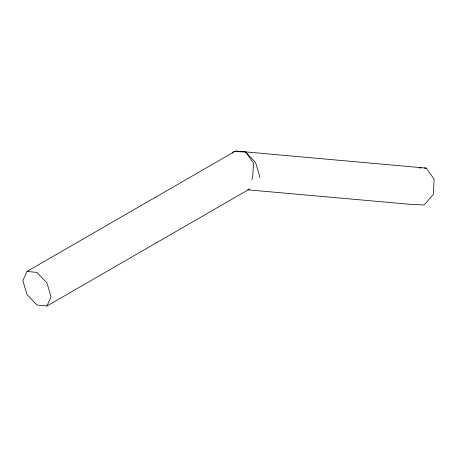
<?xml version="1.0" encoding="UTF-8"?>
<svg xmlns="http://www.w3.org/2000/svg" width="457" height="457" viewBox="0 0 457 457"><rect width="100%" height="100%" fill="white"/><g stroke="black" fill="none" stroke-linecap="round" stroke-linejoin="round"><path stroke-width="0.69" d="M247.757 189.815L412.123 204.496L424.17 204.93L433.293 194.459L434.15 179.207L426.238 168.119L235.595 150.993L26.986 271.435L22.85 280.569L26.986 294.485L36.966 305.019L46.945 306.007L250.002 188.775M46.945 306.007L51.075 296.867L46.945 282.957L36.966 272.423L26.986 271.435M259.136 177.647L259.69 176.431L255.554 162.515L245.575 151.981L233.527 151.547L232.162 153.118M251.721 179.367L252.63 178.321L253.486 163.069L245.575 151.981M419.149 167.862L421.274 167.942M424.113 168.045L426.238 168.119"/></g></svg>
